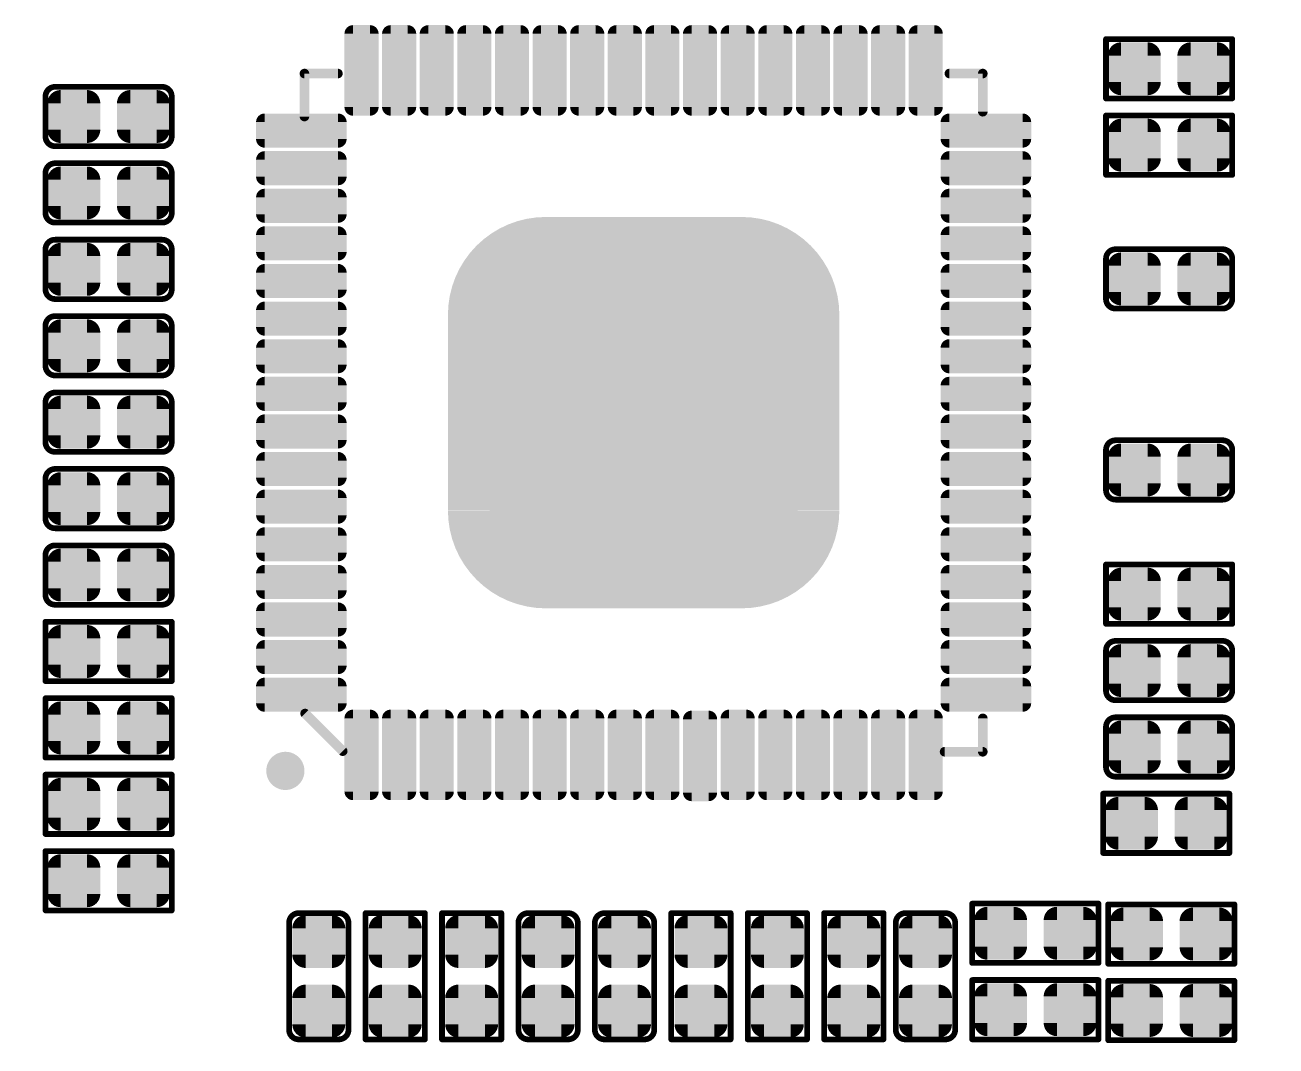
# Model space of a CAD drawing. Extents: x -51 to 158, y -52 to 51.
# Drawn here: x 15.91 to 32.54, y -17.56 to -3.99 of the extents above; entities that cross this region are included whole.
import ezdxf

# ---------------------------------------------------------------- set-up
doc = ezdxf.new("R2010")
doc.units = 0
for name, color, linetype in [('20', 213, 'CONTINUOUS'), ('21', 253, 'CONTINUOUS'), ('25', 253, 'CONTINUOUS'), ('29', 253, 'CONTINUOUS')]:
    doc.layers.add(name, color=color, linetype=linetype)

# ---------------------------------------------------------------- blocks, each defined once
blk = doc.blocks.new('RECT112512X112512R50')
at = {"const_width": 0.1758}
blk.add_lwpolyline([(0.2637, -0.1758), (0.2637, 0.1758, 0.4142), (0.1758, 0.2637), (-0.1758, 0.2637, 0.4142), (-0.2637, 0.1758), (-0.2637, -0.1758, 0.4142), (-0.1758, -0.2637), (0.1758, -0.2637, 0.4142)], format="xyb", close=True, dxfattribs=at)
blk.add_solid([(-0.2012, -0.2012), (0.2012, -0.2012), (-0.2012, 0.2012), (0.2012, 0.2012)])
blk = doc.blocks.new('RECT192512X72512R50')
at = {"const_width": 0.1133}
blk.add_lwpolyline([(0.545, -0.1133), (0.545, 0.1133, 0.4142), (0.4883, 0.17), (-0.4883, 0.17, 0.4142), (-0.545, 0.1133), (-0.545, -0.1133, 0.4142), (-0.4883, -0.17), (0.4883, -0.17, 0.4142)], format="xyb", close=True, dxfattribs=at)
blk.add_solid([(-0.5137, -0.1387), (0.5137, -0.1387), (-0.5137, 0.1387), (0.5137, 0.1387)])
blk = doc.blocks.new('RECT832512X832512R50')
at = {"const_width": 1.3008}
blk.add_lwpolyline([(1.9512, -1.3008), (1.9512, 1.3008, 0.4142), (1.3008, 1.9512), (-1.3008, 1.9512, 0.4142), (-1.9512, 1.3008), (-1.9512, -1.3008, 0.4142), (-1.3008, -1.9512), (1.3008, -1.9512, 0.4142)], format="xyb", close=True, dxfattribs=at)
blk.add_solid([(-1.3262, -1.3262), (1.3262, -1.3262), (-1.3262, 1.3262), (1.3262, 1.3262)])

msp = doc.modelspace()

# ---------------------------------------------------------------- linework, layer by layer
at = {"layer": '20', "const_width": 0.1524}
msp.add_lwpolyline([(0, -50.8, 1), (0, 50.8, 1), (0, -50.8)], format="xyb", dxfattribs=at)
at = {"layer": '21'}
for points, const_width in [([(30.276, -4.9665), (30.276, -4.1775)], 0.0762), ([(30.276, -4.1775), (31.954, -4.1775)], 0.0762), ([(31.954, -4.1775), (31.954, -4.9665)], 0.0762), ([(19.6215, -5.207), (19.6215, -4.6355)], 0.127), ([(19.6215, -4.6355), (20.066, -4.6355)], 0.127), ([(28.6385, -4.6355), (28.194, -4.6355)], 0.127), ([(28.6385, -5.1435), (28.6385, -4.6355)], 0.127), ([(16.306, -4.8125), (17.73, -4.8125)], 0.0762), ([(16.179, -5.4745), (16.179, -4.9395)], 0.0762), ([(17.857, -4.9395), (17.857, -5.4745)], 0.0762), ([(31.954, -4.9665), (30.276, -4.9665)], 0.0762), ([(30.276, -5.1935), (31.954, -5.1935)], 0.0762), ([(30.276, -5.9825), (30.276, -5.1935)], 0.0762), ([(31.954, -5.1935), (31.954, -5.9825)], 0.0762), ([(17.73, -5.6015), (16.306, -5.6015)], 0.0762), ([(16.306, -5.8285), (17.73, -5.8285)], 0.0762), ([(16.179, -6.4905), (16.179, -5.9555)], 0.0762), ([(17.857, -5.9555), (17.857, -6.4905)], 0.0762), ([(31.954, -5.9825), (30.276, -5.9825)], 0.0762), ([(17.73, -6.6175), (16.306, -6.6175)], 0.0762), ([(16.306, -6.8445), (17.73, -6.8445)], 0.0762), ([(16.179, -7.5065), (16.179, -6.9715)], 0.0762), ([(17.857, -6.9715), (17.857, -7.5065)], 0.0762), ([(30.403, -6.9715), (31.827, -6.9715)], 0.0762), ([(30.276, -7.6335), (30.276, -7.0985)], 0.0762), ([(31.954, -7.0985), (31.954, -7.6335)], 0.0762), ([(17.73, -7.6335), (16.306, -7.6335)], 0.0762), ([(31.827, -7.7605), (30.403, -7.7605)], 0.0762), ([(16.179, -8.5225), (16.179, -7.9875)], 0.0762), ([(16.306, -7.8605), (17.73, -7.8605)], 0.0762), ([(17.857, -7.9875), (17.857, -8.5225)], 0.0762), ([(17.73, -8.6495), (16.306, -8.6495)], 0.0762), ([(16.179, -9.5385), (16.179, -9.0035)], 0.0762), ([(16.306, -8.8765), (17.73, -8.8765)], 0.0762), ([(17.857, -9.0035), (17.857, -9.5385)], 0.0762), ([(30.403, -9.5115), (31.827, -9.5115)], 0.0762), ([(17.73, -9.6655), (16.306, -9.6655)], 0.0762), ([(30.276, -10.1735), (30.276, -9.6385)], 0.0762), ([(31.954, -9.6385), (31.954, -10.1735)], 0.0762), ([(16.306, -9.8925), (17.73, -9.8925)], 0.0762), ([(16.179, -10.5545), (16.179, -10.0195)], 0.0762), ([(17.857, -10.0195), (17.857, -10.5545)], 0.0762), ([(31.827, -10.3005), (30.403, -10.3005)], 0.0762), ([(17.73, -10.6815), (16.306, -10.6815)], 0.0762), ([(16.306, -10.9085), (17.73, -10.9085)], 0.0762), ([(16.179, -11.5705), (16.179, -11.0355)], 0.0762), ([(17.857, -11.0355), (17.857, -11.5705)], 0.0762), ([(30.276, -11.9515), (30.276, -11.1625)], 0.0762), ([(30.276, -11.1625), (31.954, -11.1625)], 0.0762), ([(31.954, -11.1625), (31.954, -11.9515)], 0.0762), ([(17.73, -11.6975), (16.306, -11.6975)], 0.0762), ([(16.179, -11.9245), (17.857, -11.9245)], 0.0762), ([(16.179, -12.7135), (16.179, -11.9245)], 0.0762), ([(17.857, -11.9245), (17.857, -12.7135)], 0.0762), ([(31.954, -11.9515), (30.276, -11.9515)], 0.0762), ([(30.276, -12.8405), (30.276, -12.3055)], 0.0762), ([(30.403, -12.1785), (31.827, -12.1785)], 0.0762), ([(31.954, -12.3055), (31.954, -12.8405)], 0.0762), ([(17.857, -12.7135), (16.179, -12.7135)], 0.0762), ([(16.179, -12.9405), (17.857, -12.9405)], 0.0762), ([(16.179, -13.7295), (16.179, -12.9405)], 0.0762), ([(17.857, -12.9405), (17.857, -13.7295)], 0.0762), ([(31.827, -12.9675), (30.403, -12.9675)], 0.0762), ([(20.13, -13.644), (19.63, -13.144)], 0.127), ([(28.6385, -13.6525), (28.6385, -13.208)], 0.127), ([(30.276, -13.8565), (30.276, -13.3215)], 0.0762), ([(30.403, -13.1945), (31.827, -13.1945)], 0.0762), ([(31.954, -13.3215), (31.954, -13.8565)], 0.0762), ([(28.1305, -13.6525), (28.6385, -13.6525)], 0.127), ([(17.857, -13.7295), (16.179, -13.7295)], 0.0762), ([(16.179, -13.9565), (17.857, -13.9565)], 0.0762), ([(16.179, -14.7455), (16.179, -13.9565)], 0.0762), ([(17.857, -13.9565), (17.857, -14.7455)], 0.0762), ([(31.827, -13.9835), (30.403, -13.9835)], 0.0762), ([(30.2381, -14.2094), (31.9161, -14.2094)], 0.0762), ([(30.2381, -14.9984), (30.2381, -14.2094)], 0.0762), ([(31.9161, -14.2094), (31.9161, -14.9984)], 0.0762), ([(17.857, -14.7455), (16.179, -14.7455)], 0.0762), ([(16.179, -14.9725), (17.857, -14.9725)], 0.0762), ([(16.179, -15.7615), (16.179, -14.9725)], 0.0762), ([(17.857, -14.9725), (17.857, -15.7615)], 0.0762), ([(31.9161, -14.9984), (30.2381, -14.9984)], 0.0762), ([(17.857, -15.7615), (16.179, -15.7615)], 0.0762), ([(19.5445, -15.798), (20.0795, -15.798)], 0.0762), ([(20.4335, -17.476), (20.4335, -15.798)], 0.0762), ([(20.4335, -15.798), (21.2225, -15.798)], 0.0762), ([(21.2225, -15.798), (21.2225, -17.476)], 0.0762), ([(21.4495, -17.476), (21.4495, -15.798)], 0.0762), ([(21.4495, -15.798), (22.2385, -15.798)], 0.0762), ([(22.2385, -15.798), (22.2385, -17.476)], 0.0762), ([(22.5925, -15.798), (23.1275, -15.798)], 0.0762), ([(23.6085, -15.798), (24.1435, -15.798)], 0.0762), ([(24.4975, -17.476), (24.4975, -15.798)], 0.0762), ([(24.4975, -15.798), (25.2865, -15.798)], 0.0762), ([(25.2865, -15.798), (25.2865, -17.476)], 0.0762), ([(25.5135, -17.476), (25.5135, -15.798)], 0.0762), ([(25.5135, -15.798), (26.3025, -15.798)], 0.0762), ([(26.3025, -15.798), (26.3025, -17.476)], 0.0762), ([(26.5295, -17.476), (26.5295, -15.798)], 0.0762), ([(26.5295, -15.798), (27.3185, -15.798)], 0.0762), ([(27.3185, -15.798), (27.3185, -17.476)], 0.0762), ([(27.609, -15.798), (28.144, -15.798)], 0.0762), ([(28.498, -15.671), (30.176, -15.671)], 0.0762), ([(28.498, -16.46), (28.498, -15.671)], 0.0762), ([(30.176, -15.671), (30.176, -16.46)], 0.0762), ([(30.3053, -16.4705), (30.3053, -15.6815)], 0.0762), ([(30.3053, -15.6815), (31.9833, -15.6815)], 0.0762), ([(31.9833, -15.6815), (31.9833, -16.4705)], 0.0762), ([(19.4175, -17.349), (19.4175, -15.925)], 0.0762), ([(20.2065, -15.925), (20.2065, -17.349)], 0.0762), ([(22.4655, -17.349), (22.4655, -15.925)], 0.0762), ([(23.2545, -15.925), (23.2545, -17.349)], 0.0762), ([(23.4815, -17.349), (23.4815, -15.925)], 0.0762), ([(24.2705, -15.925), (24.2705, -17.349)], 0.0762), ([(27.482, -17.349), (27.482, -15.925)], 0.0762), ([(28.271, -15.925), (28.271, -17.349)], 0.0762), ([(30.176, -16.46), (28.498, -16.46)], 0.0762), ([(31.9833, -16.4705), (30.3053, -16.4705)], 0.0762), ([(28.498, -16.687), (30.176, -16.687)], 0.0762), ([(28.498, -17.476), (28.498, -16.687)], 0.0762), ([(30.176, -16.687), (30.176, -17.476)], 0.0762), ([(30.3053, -17.4866), (30.3053, -16.6975)], 0.0762), ([(30.3053, -16.6975), (31.9833, -16.6975)], 0.0762), ([(31.9833, -16.6975), (31.9833, -17.4866)], 0.0762), ([(20.0795, -17.476), (19.5445, -17.476)], 0.0762), ([(21.2225, -17.476), (20.4335, -17.476)], 0.0762), ([(22.2385, -17.476), (21.4495, -17.476)], 0.0762), ([(23.1275, -17.476), (22.5925, -17.476)], 0.0762), ([(24.1435, -17.476), (23.6085, -17.476)], 0.0762), ([(25.2865, -17.476), (24.4975, -17.476)], 0.0762), ([(26.3025, -17.476), (25.5135, -17.476)], 0.0762), ([(27.3185, -17.476), (26.5295, -17.476)], 0.0762), ([(28.144, -17.476), (27.609, -17.476)], 0.0762), ([(30.176, -17.476), (28.498, -17.476)], 0.0762), ([(31.9833, -17.4866), (30.3053, -17.4866)], 0.0762)]:
    msp.add_lwpolyline(points, dxfattribs=dict(at, const_width=const_width))
for points, const_width in [([(30.295, -4.1775, 1), (30.2569, -4.1775)], 0.0381), ([(30.276, -4.1585, 1), (30.276, -4.1966)], 0.0381), ([(31.9731, -4.1775, 1), (31.935, -4.1775)], 0.0381), ([(31.954, -4.1966, 1), (31.954, -4.1585)], 0.0381), ([(19.6215, -4.6038, 1), (19.6215, -4.6673)], 0.0635), ([(19.6532, -4.6355, 1), (19.5898, -4.6355)], 0.0635), ([(20.066, -4.6673, 1), (20.066, -4.6038)], 0.0635), ([(28.194, -4.6038, 1), (28.194, -4.6673)], 0.0635), ([(28.6702, -4.6355, 1), (28.6068, -4.6355)], 0.0635), ([(28.6385, -4.6673, 1), (28.6385, -4.6038)], 0.0635), ([(16.306, -4.8125, 0.4142), (16.179, -4.9395)], 0.0762), ([(16.306, -4.7934, 1), (16.306, -4.8316)], 0.0381), ([(16.306, -4.8316, 1), (16.306, -4.7934)], 0.0381), ([(17.857, -4.9395, 0.4142), (17.73, -4.8125)], 0.0762), ([(17.73, -4.7934, 1), (17.73, -4.8316)], 0.0381), ([(17.73, -4.8316, 1), (17.73, -4.7934)], 0.0381), ([(16.1981, -4.9395, 1), (16.16, -4.9395)], 0.0381), ([(16.16, -4.9395, 1), (16.1981, -4.9395)], 0.0381), ([(17.876, -4.9395, 1), (17.8379, -4.9395)], 0.0381), ([(17.8379, -4.9395, 1), (17.876, -4.9395)], 0.0381), ([(30.276, -4.9474, 1), (30.276, -4.9855)], 0.0381), ([(30.2569, -4.9665, 1), (30.295, -4.9665)], 0.0381), ([(31.935, -4.9665, 1), (31.9731, -4.9665)], 0.0381), ([(31.954, -4.9855, 1), (31.954, -4.9474)], 0.0381), ([(28.6068, -5.1435, 1), (28.6702, -5.1435)], 0.0635), ([(19.5898, -5.207, 1), (19.6532, -5.207)], 0.0635), ([(30.295, -5.1935, 1), (30.2569, -5.1935)], 0.0381), ([(30.276, -5.1745, 1), (30.276, -5.2126)], 0.0381), ([(31.9731, -5.1935, 1), (31.935, -5.1935)], 0.0381), ([(31.954, -5.2126, 1), (31.954, -5.1745)], 0.0381), ([(16.179, -5.4745, 0.4142), (16.306, -5.6015)], 0.0762), ([(16.1981, -5.4745, 1), (16.16, -5.4745)], 0.0381), ([(16.16, -5.4745, 1), (16.1981, -5.4745)], 0.0381), ([(17.73, -5.6015, 0.4142), (17.857, -5.4745)], 0.0762), ([(17.876, -5.4745, 1), (17.8379, -5.4745)], 0.0381), ([(17.8379, -5.4745, 1), (17.876, -5.4745)], 0.0381), ([(16.306, -5.5825, 1), (16.306, -5.6206)], 0.0381), ([(16.306, -5.6206, 1), (16.306, -5.5825)], 0.0381), ([(17.73, -5.5825, 1), (17.73, -5.6206)], 0.0381), ([(17.73, -5.6206, 1), (17.73, -5.5825)], 0.0381), ([(16.306, -5.8285, 0.4142), (16.179, -5.9555)], 0.0762), ([(16.306, -5.8095, 1), (16.306, -5.8476)], 0.0381), ([(16.306, -5.8476, 1), (16.306, -5.8095)], 0.0381), ([(17.857, -5.9555, 0.4142), (17.73, -5.8285)], 0.0762), ([(17.73, -5.8095, 1), (17.73, -5.8476)], 0.0381), ([(17.73, -5.8476, 1), (17.73, -5.8095)], 0.0381), ([(16.1981, -5.9555, 1), (16.16, -5.9555)], 0.0381), ([(16.16, -5.9555, 1), (16.1981, -5.9555)], 0.0381), ([(17.876, -5.9555, 1), (17.8379, -5.9555)], 0.0381), ([(17.8379, -5.9555, 1), (17.876, -5.9555)], 0.0381), ([(30.276, -5.9634, 1), (30.276, -6.0015)], 0.0381), ([(30.2569, -5.9825, 1), (30.295, -5.9825)], 0.0381), ([(31.935, -5.9825, 1), (31.9731, -5.9825)], 0.0381), ([(31.954, -6.0015, 1), (31.954, -5.9634)], 0.0381), ([(16.179, -6.4905, 0.4142), (16.306, -6.6175)], 0.0762), ([(16.1981, -6.4905, 1), (16.16, -6.4905)], 0.0381), ([(16.16, -6.4905, 1), (16.1981, -6.4905)], 0.0381), ([(17.73, -6.6175, 0.4142), (17.857, -6.4905)], 0.0762), ([(17.876, -6.4905, 1), (17.8379, -6.4905)], 0.0381), ([(17.8379, -6.4905, 1), (17.876, -6.4905)], 0.0381), ([(16.306, -6.5985, 1), (16.306, -6.6366)], 0.0381), ([(16.306, -6.6366, 1), (16.306, -6.5985)], 0.0381), ([(17.73, -6.5985, 1), (17.73, -6.6366)], 0.0381), ([(17.73, -6.6366, 1), (17.73, -6.5985)], 0.0381), ([(16.306, -6.8445, 0.4142), (16.179, -6.9715)], 0.0762), ([(16.306, -6.8255, 1), (16.306, -6.8636)], 0.0381), ([(16.306, -6.8636, 1), (16.306, -6.8255)], 0.0381), ([(17.857, -6.9715, 0.4142), (17.73, -6.8445)], 0.0762), ([(17.73, -6.8255, 1), (17.73, -6.8636)], 0.0381), ([(17.73, -6.8636, 1), (17.73, -6.8255)], 0.0381), ([(16.1981, -6.9715, 1), (16.16, -6.9715)], 0.0381), ([(16.16, -6.9715, 1), (16.1981, -6.9715)], 0.0381), ([(17.876, -6.9715, 1), (17.8379, -6.9715)], 0.0381), ([(17.8379, -6.9715, 1), (17.876, -6.9715)], 0.0381), ([(30.403, -6.9715, 0.4142), (30.276, -7.0985)], 0.0762), ([(30.403, -6.9525, 1), (30.403, -6.9906)], 0.0381), ([(30.403, -6.9906, 1), (30.403, -6.9525)], 0.0381), ([(31.954, -7.0985, 0.4142), (31.827, -6.9715)], 0.0762), ([(31.827, -6.9525, 1), (31.827, -6.9906)], 0.0381), ([(31.827, -6.9906, 1), (31.827, -6.9525)], 0.0381), ([(30.295, -7.0985, 1), (30.2569, -7.0985)], 0.0381), ([(30.2569, -7.0985, 1), (30.295, -7.0985)], 0.0381), ([(31.9731, -7.0985, 1), (31.935, -7.0985)], 0.0381), ([(31.935, -7.0985, 1), (31.9731, -7.0985)], 0.0381), ([(16.179, -7.5065, 0.4142), (16.306, -7.6335)], 0.0762), ([(16.1981, -7.5065, 1), (16.16, -7.5065)], 0.0381), ([(17.73, -7.6335, 0.4142), (17.857, -7.5065)], 0.0762), ([(17.876, -7.5065, 1), (17.8379, -7.5065)], 0.0381), ([(16.16, -7.5065, 1), (16.1981, -7.5065)], 0.0381), ([(16.306, -7.6145, 1), (16.306, -7.6526)], 0.0381), ([(16.306, -7.6526, 1), (16.306, -7.6145)], 0.0381), ([(17.73, -7.6145, 1), (17.73, -7.6526)], 0.0381), ([(17.73, -7.6526, 1), (17.73, -7.6145)], 0.0381), ([(17.8379, -7.5065, 1), (17.876, -7.5065)], 0.0381), ([(30.276, -7.6335, 0.4142), (30.403, -7.7605)], 0.0762), ([(30.295, -7.6335, 1), (30.2569, -7.6335)], 0.0381), ([(30.2569, -7.6335, 1), (30.295, -7.6335)], 0.0381), ([(31.827, -7.7605, 0.4142), (31.954, -7.6335)], 0.0762), ([(31.9731, -7.6335, 1), (31.935, -7.6335)], 0.0381), ([(31.935, -7.6335, 1), (31.9731, -7.6335)], 0.0381), ([(30.403, -7.7415, 1), (30.403, -7.7796)], 0.0381), ([(30.403, -7.7796, 1), (30.403, -7.7415)], 0.0381), ([(31.827, -7.7415, 1), (31.827, -7.7796)], 0.0381), ([(31.827, -7.7796, 1), (31.827, -7.7415)], 0.0381), ([(16.306, -7.8605, 0.4142), (16.179, -7.9875)], 0.0762), ([(16.1981, -7.9875, 1), (16.16, -7.9875)], 0.0381), ([(16.16, -7.9875, 1), (16.1981, -7.9875)], 0.0381), ([(16.306, -7.8415, 1), (16.306, -7.8796)], 0.0381), ([(16.306, -7.8796, 1), (16.306, -7.8415)], 0.0381), ([(17.857, -7.9875, 0.4142), (17.73, -7.8605)], 0.0762), ([(17.73, -7.8415, 1), (17.73, -7.8796)], 0.0381), ([(17.73, -7.8796, 1), (17.73, -7.8415)], 0.0381), ([(17.876, -7.9875, 1), (17.8379, -7.9875)], 0.0381), ([(17.8379, -7.9875, 1), (17.876, -7.9875)], 0.0381), ([(16.179, -8.5225, 0.4142), (16.306, -8.6495)], 0.0762), ([(16.1981, -8.5225, 1), (16.16, -8.5225)], 0.0381), ([(16.16, -8.5225, 1), (16.1981, -8.5225)], 0.0381), ([(16.306, -8.6304, 1), (16.306, -8.6685)], 0.0381), ([(16.306, -8.6685, 1), (16.306, -8.6304)], 0.0381), ([(17.73, -8.6495, 0.4142), (17.857, -8.5225)], 0.0762), ([(17.73, -8.6304, 1), (17.73, -8.6685)], 0.0381), ([(17.73, -8.6685, 1), (17.73, -8.6304)], 0.0381), ([(17.876, -8.5225, 1), (17.8379, -8.5225)], 0.0381), ([(17.8379, -8.5225, 1), (17.876, -8.5225)], 0.0381), ([(16.306, -8.8765, 0.4142), (16.179, -9.0035)], 0.0762), ([(16.1981, -9.0035, 1), (16.16, -9.0035)], 0.0381), ([(16.306, -8.8575, 1), (16.306, -8.8956)], 0.0381), ([(16.306, -8.8956, 1), (16.306, -8.8575)], 0.0381), ([(17.857, -9.0035, 0.4142), (17.73, -8.8765)], 0.0762), ([(17.73, -8.8575, 1), (17.73, -8.8956)], 0.0381), ([(17.73, -8.8956, 1), (17.73, -8.8575)], 0.0381), ([(17.876, -9.0035, 1), (17.8379, -9.0035)], 0.0381), ([(16.16, -9.0035, 1), (16.1981, -9.0035)], 0.0381), ([(17.8379, -9.0035, 1), (17.876, -9.0035)], 0.0381), ([(30.403, -9.5115, 0.4142), (30.276, -9.6385)], 0.0762), ([(30.403, -9.4924, 1), (30.403, -9.5305)], 0.0381), ([(30.403, -9.5305, 1), (30.403, -9.4924)], 0.0381), ([(31.827, -9.4924, 1), (31.827, -9.5305)], 0.0381), ([(31.954, -9.6385, 0.4142), (31.827, -9.5115)], 0.0762), ([(31.827, -9.5305, 1), (31.827, -9.4924)], 0.0381), ([(16.179, -9.5385, 0.4142), (16.306, -9.6655)], 0.0762), ([(16.1981, -9.5385, 1), (16.16, -9.5385)], 0.0381), ([(16.16, -9.5385, 1), (16.1981, -9.5385)], 0.0381), ([(16.306, -9.6464, 1), (16.306, -9.6845)], 0.0381), ([(16.306, -9.6845, 1), (16.306, -9.6464)], 0.0381), ([(17.73, -9.6655, 0.4142), (17.857, -9.5385)], 0.0762), ([(17.73, -9.6464, 1), (17.73, -9.6845)], 0.0381), ([(17.73, -9.6845, 1), (17.73, -9.6464)], 0.0381), ([(17.876, -9.5385, 1), (17.8379, -9.5385)], 0.0381), ([(17.8379, -9.5385, 1), (17.876, -9.5385)], 0.0381), ([(30.295, -9.6385, 1), (30.2569, -9.6385)], 0.0381), ([(30.2569, -9.6385, 1), (30.295, -9.6385)], 0.0381), ([(31.9731, -9.6385, 1), (31.935, -9.6385)], 0.0381), ([(31.935, -9.6385, 1), (31.9731, -9.6385)], 0.0381), ([(16.306, -9.8925, 0.4142), (16.179, -10.0195)], 0.0762), ([(16.306, -9.8735, 1), (16.306, -9.9116)], 0.0381), ([(16.306, -9.9116, 1), (16.306, -9.8735)], 0.0381), ([(17.857, -10.0195, 0.4142), (17.73, -9.8925)], 0.0762), ([(17.73, -9.8735, 1), (17.73, -9.9116)], 0.0381), ([(17.73, -9.9116, 1), (17.73, -9.8735)], 0.0381), ([(16.1981, -10.0195, 1), (16.16, -10.0195)], 0.0381), ([(16.16, -10.0195, 1), (16.1981, -10.0195)], 0.0381), ([(17.876, -10.0195, 1), (17.8379, -10.0195)], 0.0381), ([(17.8379, -10.0195, 1), (17.876, -10.0195)], 0.0381), ([(30.276, -10.1735, 0.4142), (30.403, -10.3005)], 0.0762), ([(30.295, -10.1735, 1), (30.2569, -10.1735)], 0.0381), ([(31.827, -10.3005, 0.4142), (31.954, -10.1735)], 0.0762), ([(31.9731, -10.1735, 1), (31.935, -10.1735)], 0.0381), ([(30.2569, -10.1735, 1), (30.295, -10.1735)], 0.0381), ([(30.403, -10.2815, 1), (30.403, -10.3196)], 0.0381), ([(30.403, -10.3196, 1), (30.403, -10.2815)], 0.0381), ([(31.827, -10.2815, 1), (31.827, -10.3196)], 0.0381), ([(31.827, -10.3196, 1), (31.827, -10.2815)], 0.0381), ([(31.935, -10.1735, 1), (31.9731, -10.1735)], 0.0381), ([(16.179, -10.5545, 0.4142), (16.306, -10.6815)], 0.0762), ([(16.1981, -10.5545, 1), (16.16, -10.5545)], 0.0381), ([(16.16, -10.5545, 1), (16.1981, -10.5545)], 0.0381), ([(17.73, -10.6815, 0.4142), (17.857, -10.5545)], 0.0762), ([(17.876, -10.5545, 1), (17.8379, -10.5545)], 0.0381), ([(17.8379, -10.5545, 1), (17.876, -10.5545)], 0.0381), ([(16.306, -10.6624, 1), (16.306, -10.7005)], 0.0381), ([(16.306, -10.7005, 1), (16.306, -10.6624)], 0.0381), ([(17.73, -10.6624, 1), (17.73, -10.7005)], 0.0381), ([(17.73, -10.7005, 1), (17.73, -10.6624)], 0.0381), ([(16.306, -10.9085, 0.4142), (16.179, -11.0355)], 0.0762), ([(16.306, -10.8895, 1), (16.306, -10.9276)], 0.0381), ([(16.306, -10.9276, 1), (16.306, -10.8895)], 0.0381), ([(17.857, -11.0355, 0.4142), (17.73, -10.9085)], 0.0762), ([(17.73, -10.8895, 1), (17.73, -10.9276)], 0.0381), ([(17.73, -10.9276, 1), (17.73, -10.8895)], 0.0381), ([(16.1981, -11.0355, 1), (16.16, -11.0355)], 0.0381), ([(16.16, -11.0355, 1), (16.1981, -11.0355)], 0.0381), ([(17.876, -11.0355, 1), (17.8379, -11.0355)], 0.0381), ([(17.8379, -11.0355, 1), (17.876, -11.0355)], 0.0381), ([(30.295, -11.1625, 1), (30.2569, -11.1625)], 0.0381), ([(30.276, -11.1435, 1), (30.276, -11.1816)], 0.0381), ([(31.9731, -11.1625, 1), (31.935, -11.1625)], 0.0381), ([(31.954, -11.1816, 1), (31.954, -11.1435)], 0.0381), ([(16.179, -11.5705, 0.4142), (16.306, -11.6975)], 0.0762), ([(16.1981, -11.5705, 1), (16.16, -11.5705)], 0.0381), ([(16.16, -11.5705, 1), (16.1981, -11.5705)], 0.0381), ([(17.73, -11.6975, 0.4142), (17.857, -11.5705)], 0.0762), ([(17.876, -11.5705, 1), (17.8379, -11.5705)], 0.0381), ([(17.8379, -11.5705, 1), (17.876, -11.5705)], 0.0381), ([(16.306, -11.6784, 1), (16.306, -11.7165)], 0.0381), ([(16.306, -11.7165, 1), (16.306, -11.6784)], 0.0381), ([(17.73, -11.6784, 1), (17.73, -11.7165)], 0.0381), ([(17.73, -11.7165, 1), (17.73, -11.6784)], 0.0381), ([(16.179, -11.9055, 1), (16.179, -11.9436)], 0.0381), ([(16.1981, -11.9245, 1), (16.16, -11.9245)], 0.0381), ([(17.876, -11.9245, 1), (17.8379, -11.9245)], 0.0381), ([(17.857, -11.9436, 1), (17.857, -11.9055)], 0.0381), ([(30.276, -11.9325, 1), (30.276, -11.9706)], 0.0381), ([(30.2569, -11.9515, 1), (30.295, -11.9515)], 0.0381), ([(31.935, -11.9515, 1), (31.9731, -11.9515)], 0.0381), ([(31.954, -11.9706, 1), (31.954, -11.9325)], 0.0381), ([(30.403, -12.1785, 0.4142), (30.276, -12.3055)], 0.0762), ([(30.295, -12.3055, 1), (30.2569, -12.3055)], 0.0381), ([(30.2569, -12.3055, 1), (30.295, -12.3055)], 0.0381), ([(30.403, -12.1595, 1), (30.403, -12.1976)], 0.0381), ([(30.403, -12.1976, 1), (30.403, -12.1595)], 0.0381), ([(31.954, -12.3055, 0.4142), (31.827, -12.1785)], 0.0762), ([(31.827, -12.1595, 1), (31.827, -12.1976)], 0.0381), ([(31.827, -12.1976, 1), (31.827, -12.1595)], 0.0381), ([(31.9731, -12.3055, 1), (31.935, -12.3055)], 0.0381), ([(31.935, -12.3055, 1), (31.9731, -12.3055)], 0.0381), ([(16.179, -12.6944, 1), (16.179, -12.7325)], 0.0381), ([(16.16, -12.7135, 1), (16.1981, -12.7135)], 0.0381), ([(17.8379, -12.7135, 1), (17.876, -12.7135)], 0.0381), ([(17.857, -12.7325, 1), (17.857, -12.6944)], 0.0381), ([(30.276, -12.8405, 0.4142), (30.403, -12.9675)], 0.0762), ([(30.295, -12.8405, 1), (30.2569, -12.8405)], 0.0381), ([(31.827, -12.9675, 0.4142), (31.954, -12.8405)], 0.0762), ([(31.9731, -12.8405, 1), (31.935, -12.8405)], 0.0381), ([(16.179, -12.9215, 1), (16.179, -12.9596)], 0.0381), ([(16.1981, -12.9405, 1), (16.16, -12.9405)], 0.0381), ([(17.876, -12.9405, 1), (17.8379, -12.9405)], 0.0381), ([(17.857, -12.9596, 1), (17.857, -12.9215)], 0.0381), ([(30.2569, -12.8405, 1), (30.295, -12.8405)], 0.0381), ([(30.403, -12.9485, 1), (30.403, -12.9866)], 0.0381), ([(30.403, -12.9866, 1), (30.403, -12.9485)], 0.0381), ([(31.827, -12.9485, 1), (31.827, -12.9866)], 0.0381), ([(31.827, -12.9866, 1), (31.827, -12.9485)], 0.0381), ([(31.935, -12.8405, 1), (31.9731, -12.8405)], 0.0381), ([(19.6525, -13.1215, 1), (19.6075, -13.1665)], 0.0635), ([(28.6702, -13.208, 1), (28.6068, -13.208)], 0.0635), ([(30.403, -13.1945, 0.4142), (30.276, -13.3215)], 0.0762), ([(30.295, -13.3215, 1), (30.2569, -13.3215)], 0.0381), ([(30.2569, -13.3215, 1), (30.295, -13.3215)], 0.0381), ([(30.403, -13.1755, 1), (30.403, -13.2136)], 0.0381), ([(30.403, -13.2136, 1), (30.403, -13.1755)], 0.0381), ([(31.954, -13.3215, 0.4142), (31.827, -13.1945)], 0.0762), ([(31.827, -13.1755, 1), (31.827, -13.2136)], 0.0381), ([(31.827, -13.2136, 1), (31.827, -13.1755)], 0.0381), ([(31.9731, -13.3215, 1), (31.935, -13.3215)], 0.0381), ([(31.935, -13.3215, 1), (31.9731, -13.3215)], 0.0381), ([(20.1075, -13.6665, 1), (20.1525, -13.6215)], 0.0635), ([(28.1305, -13.6207, 1), (28.1305, -13.6843)], 0.0635), ([(28.6068, -13.6525, 1), (28.6702, -13.6525)], 0.0635), ([(28.6385, -13.6843, 1), (28.6385, -13.6207)], 0.0635), ([(16.179, -13.7104, 1), (16.179, -13.7485)], 0.0381), ([(16.16, -13.7295, 1), (16.1981, -13.7295)], 0.0381), ([(17.8379, -13.7295, 1), (17.876, -13.7295)], 0.0381), ([(17.857, -13.7485, 1), (17.857, -13.7104)], 0.0381), ([(16.179, -13.9375, 1), (16.179, -13.9756)], 0.0381), ([(16.1981, -13.9565, 1), (16.16, -13.9565)], 0.0381), ([(17.876, -13.9565, 1), (17.8379, -13.9565)], 0.0381), ([(17.857, -13.9756, 1), (17.857, -13.9375)], 0.0381), ([(30.276, -13.8565, 0.4142), (30.403, -13.9835)], 0.0762), ([(30.295, -13.8565, 1), (30.2569, -13.8565)], 0.0381), ([(30.2569, -13.8565, 1), (30.295, -13.8565)], 0.0381), ([(30.403, -13.9645, 1), (30.403, -14.0026)], 0.0381), ([(30.403, -14.0026, 1), (30.403, -13.9645)], 0.0381), ([(31.827, -13.9835, 0.4142), (31.954, -13.8565)], 0.0762), ([(31.827, -13.9645, 1), (31.827, -14.0026)], 0.0381), ([(31.827, -14.0026, 1), (31.827, -13.9645)], 0.0381), ([(31.9731, -13.8565, 1), (31.935, -13.8565)], 0.0381), ([(31.935, -13.8565, 1), (31.9731, -13.8565)], 0.0381), ([(30.2381, -14.1904, 1), (30.2381, -14.2285)], 0.0381), ([(30.2572, -14.2094, 1), (30.2191, -14.2094)], 0.0381), ([(31.9352, -14.2094, 1), (31.8971, -14.2094)], 0.0381), ([(31.9161, -14.2285, 1), (31.9161, -14.1904)], 0.0381), ([(16.179, -14.7264, 1), (16.179, -14.7645)], 0.0381), ([(16.16, -14.7455, 1), (16.1981, -14.7455)], 0.0381), ([(17.8379, -14.7455, 1), (17.876, -14.7455)], 0.0381), ([(17.857, -14.7645, 1), (17.857, -14.7264)], 0.0381), ([(16.179, -14.9535, 1), (16.179, -14.9916)], 0.0381), ([(16.1981, -14.9725, 1), (16.16, -14.9725)], 0.0381), ([(17.876, -14.9725, 1), (17.8379, -14.9725)], 0.0381), ([(17.857, -14.9916, 1), (17.857, -14.9535)], 0.0381), ([(30.2381, -14.9794, 1), (30.2381, -15.0175)], 0.0381), ([(31.9161, -15.0175, 1), (31.9161, -14.9794)], 0.0381), ([(30.2191, -14.9984, 1), (30.2572, -14.9984)], 0.0381), ([(31.8971, -14.9984, 1), (31.9352, -14.9984)], 0.0381), ([(16.179, -15.7425, 1), (16.179, -15.7806)], 0.0381), ([(16.16, -15.7615, 1), (16.1981, -15.7615)], 0.0381), ([(17.8379, -15.7615, 1), (17.876, -15.7615)], 0.0381), ([(17.857, -15.7806, 1), (17.857, -15.7425)], 0.0381), ([(19.5445, -15.798, 0.4142), (19.4175, -15.925)], 0.0762), ([(19.5445, -15.779, 1), (19.5445, -15.8171)], 0.0381), ([(19.5445, -15.8171, 1), (19.5445, -15.779)], 0.0381), ([(20.2065, -15.925, 0.4142), (20.0795, -15.798)], 0.0762), ([(20.0795, -15.779, 1), (20.0795, -15.8171)], 0.0381), ([(20.0795, -15.8171, 1), (20.0795, -15.779)], 0.0381), ([(20.4335, -15.779, 1), (20.4335, -15.8171)], 0.0381), ([(20.4526, -15.798, 1), (20.4145, -15.798)], 0.0381), ([(21.2416, -15.798, 1), (21.2035, -15.798)], 0.0381), ([(21.2225, -15.8171, 1), (21.2225, -15.779)], 0.0381), ([(21.4686, -15.798, 1), (21.4305, -15.798)], 0.0381), ([(21.4495, -15.779, 1), (21.4495, -15.8171)], 0.0381), ([(22.2576, -15.798, 1), (22.2195, -15.798)], 0.0381), ([(22.2385, -15.8171, 1), (22.2385, -15.779)], 0.0381), ([(22.5925, -15.798, 0.4142), (22.4655, -15.925)], 0.0762), ([(22.5925, -15.779, 1), (22.5925, -15.8171)], 0.0381), ([(22.5925, -15.8171, 1), (22.5925, -15.779)], 0.0381), ([(23.2545, -15.925, 0.4142), (23.1275, -15.798)], 0.0762), ([(23.1275, -15.779, 1), (23.1275, -15.8171)], 0.0381), ([(23.1275, -15.8171, 1), (23.1275, -15.779)], 0.0381), ([(23.6085, -15.798, 0.4142), (23.4815, -15.925)], 0.0762), ([(23.6085, -15.779, 1), (23.6085, -15.8171)], 0.0381), ([(23.6085, -15.8171, 1), (23.6085, -15.779)], 0.0381), ([(24.2705, -15.925, 0.4142), (24.1435, -15.798)], 0.0762), ([(24.1435, -15.779, 1), (24.1435, -15.8171)], 0.0381), ([(24.1435, -15.8171, 1), (24.1435, -15.779)], 0.0381), ([(24.4975, -15.779, 1), (24.4975, -15.8171)], 0.0381), ([(24.5166, -15.798, 1), (24.4785, -15.798)], 0.0381), ([(25.3056, -15.798, 1), (25.2675, -15.798)], 0.0381), ([(25.2865, -15.8171, 1), (25.2865, -15.779)], 0.0381), ([(25.5326, -15.798, 1), (25.4945, -15.798)], 0.0381), ([(25.5135, -15.779, 1), (25.5135, -15.8171)], 0.0381), ([(26.3216, -15.798, 1), (26.2835, -15.798)], 0.0381), ([(26.3025, -15.8171, 1), (26.3025, -15.779)], 0.0381), ([(26.5295, -15.779, 1), (26.5295, -15.8171)], 0.0381), ([(26.5486, -15.798, 1), (26.5105, -15.798)], 0.0381), ([(27.3376, -15.798, 1), (27.2995, -15.798)], 0.0381), ([(27.3185, -15.8171, 1), (27.3185, -15.779)], 0.0381), ([(27.609, -15.798, 0.4142), (27.482, -15.925)], 0.0762), ([(27.609, -15.779, 1), (27.609, -15.8171)], 0.0381), ([(27.609, -15.8171, 1), (27.609, -15.779)], 0.0381), ([(28.271, -15.925, 0.4142), (28.144, -15.798)], 0.0762), ([(28.144, -15.779, 1), (28.144, -15.8171)], 0.0381), ([(28.144, -15.8171, 1), (28.144, -15.779)], 0.0381), ([(28.498, -15.652, 1), (28.498, -15.6901)], 0.0381), ([(28.5171, -15.671, 1), (28.479, -15.671)], 0.0381), ([(30.1951, -15.671, 1), (30.157, -15.671)], 0.0381), ([(30.176, -15.6901, 1), (30.176, -15.652)], 0.0381), ([(30.3053, -15.6625, 1), (30.3053, -15.7006)], 0.0381), ([(30.3244, -15.6815, 1), (30.2863, -15.6815)], 0.0381), ([(32.0024, -15.6815, 1), (31.9643, -15.6815)], 0.0381), ([(31.9833, -15.7006, 1), (31.9833, -15.6625)], 0.0381), ([(19.4366, -15.925, 1), (19.3985, -15.925)], 0.0381), ([(19.3985, -15.925, 1), (19.4366, -15.925)], 0.0381), ([(20.2256, -15.925, 1), (20.1875, -15.925)], 0.0381), ([(20.1875, -15.925, 1), (20.2256, -15.925)], 0.0381), ([(22.4846, -15.925, 1), (22.4465, -15.925)], 0.0381), ([(22.4465, -15.925, 1), (22.4846, -15.925)], 0.0381), ([(23.2736, -15.925, 1), (23.2355, -15.925)], 0.0381), ([(23.2355, -15.925, 1), (23.2736, -15.925)], 0.0381), ([(23.5006, -15.925, 1), (23.4625, -15.925)], 0.0381), ([(23.4625, -15.925, 1), (23.5006, -15.925)], 0.0381), ([(24.2896, -15.925, 1), (24.2515, -15.925)], 0.0381), ([(24.2515, -15.925, 1), (24.2896, -15.925)], 0.0381), ([(27.5011, -15.925, 1), (27.463, -15.925)], 0.0381), ([(27.463, -15.925, 1), (27.5011, -15.925)], 0.0381), ([(28.2901, -15.925, 1), (28.252, -15.925)], 0.0381), ([(28.252, -15.925, 1), (28.2901, -15.925)], 0.0381), ([(28.498, -16.441, 1), (28.498, -16.4791)], 0.0381), ([(28.479, -16.46, 1), (28.5171, -16.46)], 0.0381), ([(30.157, -16.46, 1), (30.1951, -16.46)], 0.0381), ([(30.176, -16.4791, 1), (30.176, -16.441)], 0.0381), ([(30.3053, -16.4515, 1), (30.3053, -16.4896)], 0.0381), ([(30.2863, -16.4705, 1), (30.3244, -16.4705)], 0.0381), ([(31.9643, -16.4705, 1), (32.0024, -16.4705)], 0.0381), ([(31.9833, -16.4896, 1), (31.9833, -16.4515)], 0.0381), ([(28.498, -16.668, 1), (28.498, -16.7061)], 0.0381), ([(28.5171, -16.687, 1), (28.479, -16.687)], 0.0381), ([(30.1951, -16.687, 1), (30.157, -16.687)], 0.0381), ([(30.176, -16.7061, 1), (30.176, -16.668)], 0.0381), ([(30.3053, -16.6785, 1), (30.3053, -16.7166)], 0.0381), ([(30.3244, -16.6975, 1), (30.2863, -16.6975)], 0.0381), ([(32.0024, -16.6975, 1), (31.9643, -16.6975)], 0.0381), ([(31.9833, -16.7166, 1), (31.9833, -16.6785)], 0.0381), ([(19.4175, -17.349, 0.4142), (19.5445, -17.476)], 0.0762), ([(19.4366, -17.349, 1), (19.3985, -17.349)], 0.0381), ([(19.3985, -17.349, 1), (19.4366, -17.349)], 0.0381), ([(19.5445, -17.4569, 1), (19.5445, -17.495)], 0.0381), ([(19.5445, -17.495, 1), (19.5445, -17.4569)], 0.0381), ([(20.0795, -17.476, 0.4142), (20.2065, -17.349)], 0.0762), ([(20.0795, -17.4569, 1), (20.0795, -17.495)], 0.0381), ([(20.0795, -17.495, 1), (20.0795, -17.4569)], 0.0381), ([(20.2256, -17.349, 1), (20.1875, -17.349)], 0.0381), ([(20.1875, -17.349, 1), (20.2256, -17.349)], 0.0381), ([(20.4335, -17.4569, 1), (20.4335, -17.495)], 0.0381), ([(20.4145, -17.476, 1), (20.4526, -17.476)], 0.0381), ([(21.2035, -17.476, 1), (21.2416, -17.476)], 0.0381), ([(21.2225, -17.495, 1), (21.2225, -17.4569)], 0.0381), ([(21.4495, -17.4569, 1), (21.4495, -17.495)], 0.0381), ([(21.4305, -17.476, 1), (21.4686, -17.476)], 0.0381), ([(22.2195, -17.476, 1), (22.2576, -17.476)], 0.0381), ([(22.2385, -17.495, 1), (22.2385, -17.4569)], 0.0381), ([(22.4655, -17.349, 0.4142), (22.5925, -17.476)], 0.0762), ([(22.4846, -17.349, 1), (22.4465, -17.349)], 0.0381), ([(22.4465, -17.349, 1), (22.4846, -17.349)], 0.0381), ([(22.5925, -17.4569, 1), (22.5925, -17.495)], 0.0381), ([(22.5925, -17.495, 1), (22.5925, -17.4569)], 0.0381), ([(23.1275, -17.476, 0.4142), (23.2545, -17.349)], 0.0762), ([(23.1275, -17.4569, 1), (23.1275, -17.495)], 0.0381), ([(23.1275, -17.495, 1), (23.1275, -17.4569)], 0.0381), ([(23.2736, -17.349, 1), (23.2355, -17.349)], 0.0381), ([(23.2355, -17.349, 1), (23.2736, -17.349)], 0.0381), ([(23.4815, -17.349, 0.4142), (23.6085, -17.476)], 0.0762), ([(23.5006, -17.349, 1), (23.4625, -17.349)], 0.0381), ([(23.4625, -17.349, 1), (23.5006, -17.349)], 0.0381), ([(23.6085, -17.4569, 1), (23.6085, -17.495)], 0.0381), ([(23.6085, -17.495, 1), (23.6085, -17.4569)], 0.0381), ([(24.1435, -17.476, 0.4142), (24.2705, -17.349)], 0.0762), ([(24.1435, -17.4569, 1), (24.1435, -17.495)], 0.0381), ([(24.1435, -17.495, 1), (24.1435, -17.4569)], 0.0381), ([(24.2896, -17.349, 1), (24.2515, -17.349)], 0.0381), ([(24.2515, -17.349, 1), (24.2896, -17.349)], 0.0381), ([(24.4975, -17.4569, 1), (24.4975, -17.495)], 0.0381), ([(24.4785, -17.476, 1), (24.5166, -17.476)], 0.0381), ([(25.2675, -17.476, 1), (25.3056, -17.476)], 0.0381), ([(25.2865, -17.495, 1), (25.2865, -17.4569)], 0.0381), ([(25.5135, -17.4569, 1), (25.5135, -17.495)], 0.0381), ([(25.4945, -17.476, 1), (25.5326, -17.476)], 0.0381), ([(26.2835, -17.476, 1), (26.3216, -17.476)], 0.0381), ([(26.3025, -17.495, 1), (26.3025, -17.4569)], 0.0381), ([(26.5295, -17.4569, 1), (26.5295, -17.495)], 0.0381), ([(26.5105, -17.476, 1), (26.5486, -17.476)], 0.0381), ([(27.2995, -17.476, 1), (27.3376, -17.476)], 0.0381), ([(27.3185, -17.495, 1), (27.3185, -17.4569)], 0.0381), ([(27.482, -17.349, 0.4142), (27.609, -17.476)], 0.0762), ([(27.5011, -17.349, 1), (27.463, -17.349)], 0.0381), ([(27.463, -17.349, 1), (27.5011, -17.349)], 0.0381), ([(27.609, -17.4569, 1), (27.609, -17.495)], 0.0381), ([(27.609, -17.495, 1), (27.609, -17.4569)], 0.0381), ([(28.144, -17.476, 0.4142), (28.271, -17.349)], 0.0762), ([(28.144, -17.4569, 1), (28.144, -17.495)], 0.0381), ([(28.144, -17.495, 1), (28.144, -17.4569)], 0.0381), ([(28.2901, -17.349, 1), (28.252, -17.349)], 0.0381), ([(28.252, -17.349, 1), (28.2901, -17.349)], 0.0381), ([(28.498, -17.4569, 1), (28.498, -17.495)], 0.0381), ([(28.479, -17.476, 1), (28.5171, -17.476)], 0.0381), ([(30.157, -17.476, 1), (30.1951, -17.476)], 0.0381), ([(30.176, -17.495, 1), (30.176, -17.4569)], 0.0381), ([(30.3053, -17.4675, 1), (30.3053, -17.5056)], 0.0381), ([(31.9833, -17.5056, 1), (31.9833, -17.4675)], 0.0381), ([(30.2863, -17.4866, 1), (30.3244, -17.4866)], 0.0381), ([(31.9643, -17.4866, 1), (32.0024, -17.4866)], 0.0381)]:
    msp.add_lwpolyline(points, format="xyb", dxfattribs=dict(at, const_width=const_width))
at = {"layer": '25', "const_width": 0.254}
msp.add_lwpolyline([(19.3675, -14.0335, 1), (19.3675, -13.7795, 1), (19.3675, -14.0335)], format="xyb", dxfattribs=at)

# ---------------------------------------------------------------- block references
at = {"layer": '29'}
for name, p, rotation in [('RECT192512X72512R50', (20.38, -4.594), 270), ('RECT192512X72512R50', (20.88, -4.594), 270), ('RECT192512X72512R50', (21.38, -4.594), 270), ('RECT192512X72512R50', (21.88, -4.594), 270), ('RECT192512X72512R50', (22.38, -4.594), 270), ('RECT192512X72512R50', (22.88, -4.594), 270), ('RECT192512X72512R50', (23.38, -4.594), 270), ('RECT192512X72512R50', (23.88, -4.594), 270), ('RECT192512X72512R50', (24.38, -4.594), 270), ('RECT192512X72512R50', (24.88, -4.594), 270), ('RECT192512X72512R50', (25.38, -4.594), 270), ('RECT192512X72512R50', (25.88, -4.594), 270), ('RECT192512X72512R50', (26.38, -4.594), 270), ('RECT192512X72512R50', (26.88, -4.594), 270), ('RECT192512X72512R50', (27.38, -4.594), 270), ('RECT192512X72512R50', (27.88, -4.594), 270), ('RECT112512X112512R50', (30.6525, -4.572), 180), ('RECT112512X112512R50', (31.5775, -4.572), 180), ('RECT112512X112512R50', (16.5555, -5.207), 180), ('RECT112512X112512R50', (17.4805, -5.207), 180), ('RECT192512X72512R50', (28.68, -5.394), 180), ('RECT192512X72512R50', (28.68, -5.894), 180), ('RECT112512X112512R50', (16.5555, -6.223), 180), ('RECT112512X112512R50', (17.4805, -6.223), 180), ('RECT192512X72512R50', (28.68, -6.394), 180), ('RECT832512X832512R50', (24.13, -9.144), 90), ('RECT192512X72512R50', (28.68, -6.894), 180), ('RECT112512X112512R50', (16.5555, -7.239), 180), ('RECT112512X112512R50', (17.4805, -7.239), 180), ('RECT112512X112512R50', (30.6525, -7.366), 180), ('RECT112512X112512R50', (31.5775, -7.366), 180), ('RECT192512X72512R50', (28.68, -7.394), 180), ('RECT192512X72512R50', (28.68, -7.894), 180), ('RECT112512X112512R50', (16.5555, -8.255), 180), ('RECT112512X112512R50', (17.4805, -8.255), 180), ('RECT192512X72512R50', (28.68, -8.394), 180), ('RECT192512X72512R50', (28.68, -8.894), 180), ('RECT192512X72512R50', (28.68, -9.394), 180), ('RECT112512X112512R50', (30.6525, -9.906), 180), ('RECT112512X112512R50', (31.5775, -9.906), 180), ('RECT192512X72512R50', (28.68, -9.894), 180), ('RECT112512X112512R50', (16.5555, -10.287), 180), ('RECT112512X112512R50', (17.4805, -10.287), 180), ('RECT192512X72512R50', (28.68, -10.394), 180), ('RECT192512X72512R50', (28.68, -10.894), 180), ('RECT112512X112512R50', (16.5555, -11.303), 180), ('RECT112512X112512R50', (17.4805, -11.303), 180), ('RECT192512X72512R50', (28.68, -11.394), 180), ('RECT112512X112512R50', (30.6525, -11.557), 180), ('RECT112512X112512R50', (31.5775, -11.557), 180), ('RECT192512X72512R50', (28.68, -11.894), 180), ('RECT192512X72512R50', (28.68, -12.394), 180), ('RECT112512X112512R50', (30.6525, -12.573), 180), ('RECT112512X112512R50', (31.5775, -12.573), 180), ('RECT192512X72512R50', (28.68, -12.894), 180), ('RECT192512X72512R50', (20.38, -13.694), 90), ('RECT192512X72512R50', (20.88, -13.694), 90), ('RECT192512X72512R50', (21.38, -13.694), 90), ('RECT192512X72512R50', (21.88, -13.694), 90), ('RECT192512X72512R50', (22.38, -13.694), 90), ('RECT192512X72512R50', (22.88, -13.694), 90), ('RECT192512X72512R50', (23.38, -13.694), 90), ('RECT192512X72512R50', (23.88, -13.694), 90), ('RECT192512X72512R50', (24.38, -13.694), 90), ('RECT192512X72512R50', (24.88, -13.7075), 90), ('RECT192512X72512R50', (25.38, -13.694), 90), ('RECT192512X72512R50', (25.88, -13.694), 90), ('RECT192512X72512R50', (26.38, -13.694), 90), ('RECT192512X72512R50', (26.88, -13.694), 90), ('RECT192512X72512R50', (27.38, -13.694), 90), ('RECT192512X72512R50', (27.88, -13.694), 90), ('RECT112512X112512R50', (30.6525, -13.589), 180), ('RECT112512X112512R50', (31.5775, -13.589), 180), ('RECT112512X112512R50', (30.6818, -16.076), 180), ('RECT112512X112512R50', (31.6068, -16.076), 180), ('RECT112512X112512R50', (19.812, -16.1745), 90), ('RECT112512X112512R50', (20.828, -16.1745), 90), ('RECT112512X112512R50', (21.844, -16.1745), 90), ('RECT112512X112512R50', (22.86, -16.1745), 90), ('RECT112512X112512R50', (23.876, -16.1745), 90), ('RECT112512X112512R50', (24.892, -16.1745), 270), ('RECT112512X112512R50', (25.908, -16.1745), 270), ('RECT112512X112512R50', (26.924, -16.1745), 270), ('RECT112512X112512R50', (27.8765, -16.1745), 90), ('RECT112512X112512R50', (19.812, -17.0995), 90), ('RECT112512X112512R50', (20.828, -17.0995), 90), ('RECT112512X112512R50', (21.844, -17.0995), 90), ('RECT112512X112512R50', (22.86, -17.0995), 90), ('RECT112512X112512R50', (23.876, -17.0995), 90), ('RECT112512X112512R50', (24.892, -17.0995), 270), ('RECT112512X112512R50', (25.908, -17.0995), 270), ('RECT112512X112512R50', (26.924, -17.0995), 270), ('RECT112512X112512R50', (27.8765, -17.0995), 90), ('RECT112512X112512R50', (30.6818, -17.0921), 180), ('RECT112512X112512R50', (31.6068, -17.0921), 180)]:
    msp.add_blockref(name, p, dxfattribs=dict(at, rotation=rotation))
for name, p in [('RECT192512X72512R50', (19.58, -5.394)), ('RECT112512X112512R50', (30.6525, -5.588)), ('RECT112512X112512R50', (31.5775, -5.588)), ('RECT192512X72512R50', (19.58, -5.894)), ('RECT192512X72512R50', (19.58, -6.394)), ('RECT192512X72512R50', (19.58, -6.894)), ('RECT192512X72512R50', (19.58, -7.394)), ('RECT192512X72512R50', (19.58, -7.894)), ('RECT192512X72512R50', (19.58, -8.394)), ('RECT192512X72512R50', (19.58, -8.894)), ('RECT112512X112512R50', (16.5555, -9.271)), ('RECT112512X112512R50', (17.4805, -9.271)), ('RECT192512X72512R50', (19.58, -9.394)), ('RECT192512X72512R50', (19.58, -9.894)), ('RECT192512X72512R50', (19.58, -10.394)), ('RECT192512X72512R50', (19.58, -10.894)), ('RECT192512X72512R50', (19.58, -11.394)), ('RECT192512X72512R50', (19.58, -11.894)), ('RECT112512X112512R50', (16.5555, -12.319)), ('RECT112512X112512R50', (17.4805, -12.319)), ('RECT192512X72512R50', (19.58, -12.394)), ('RECT192512X72512R50', (19.58, -12.894)), ('RECT112512X112512R50', (16.5555, -13.335)), ('RECT112512X112512R50', (17.4805, -13.335)), ('RECT112512X112512R50', (16.5555, -14.351)), ('RECT112512X112512R50', (17.4805, -14.351)), ('RECT112512X112512R50', (30.6146, -14.6039)), ('RECT112512X112512R50', (31.5396, -14.6039)), ('RECT112512X112512R50', (16.5555, -15.367)), ('RECT112512X112512R50', (17.4805, -15.367)), ('RECT112512X112512R50', (28.8745, -16.0655)), ('RECT112512X112512R50', (29.7995, -16.0655)), ('RECT112512X112512R50', (28.8745, -17.0815)), ('RECT112512X112512R50', (29.7995, -17.0815))]:
    msp.add_blockref(name, p, dxfattribs=at)

doc.saveas('drawing.dxf')
